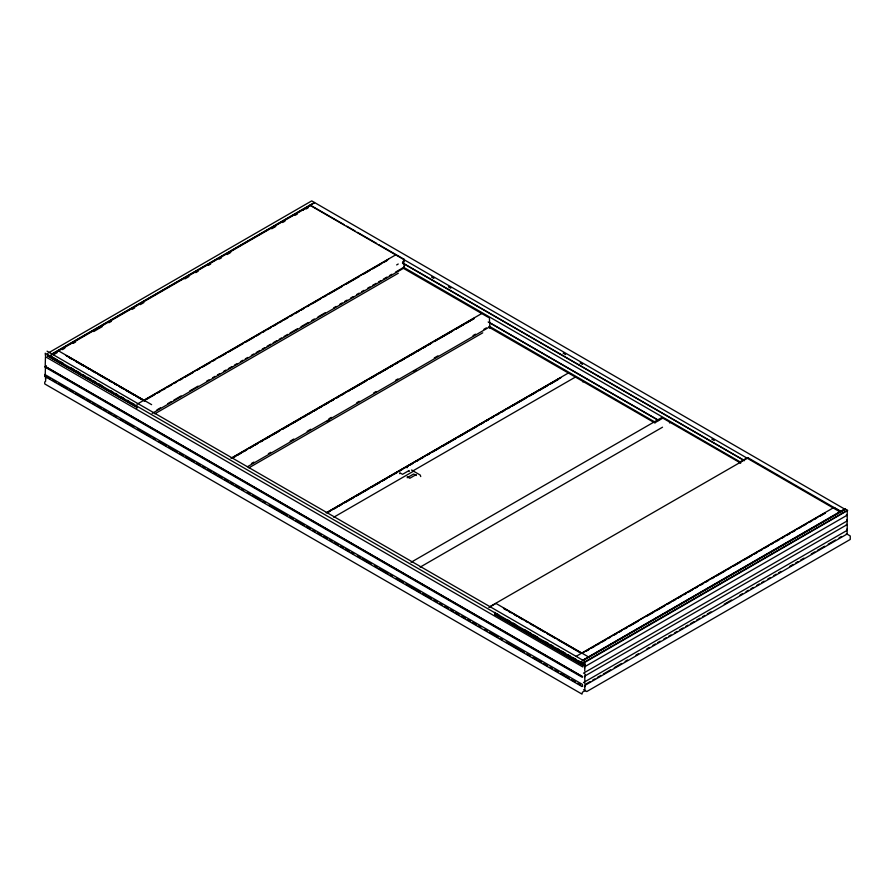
<?xml version="1.0" encoding="UTF-8"?>
<svg xmlns="http://www.w3.org/2000/svg" width="895" height="895" viewBox="0 0 895 895"><rect width="100%" height="100%" fill="white"/><g stroke="black" fill="none" stroke-linecap="round" stroke-linejoin="round"><path stroke-width="1.34" d="M309.849 205.201L840.349 512.097L842.352 510.933M404.227 263.421L404.193 264.909M403.969 263.533L403.969 262.839M303.394 210.202L303.651 209.519M404.227 267.023L395.478 272.158M584.737 671.026L584.827 667.994M585.14 686.174L584.502 686.912M48.218 353.022L311.717 200.894L844.992 509.277L844.488 509.702M51.955 353.928L314.492 202.785M50.993 354.767L314.492 202.494M51.53 354.979L310.744 205.358M53.499 354.744L57.112 352.664M62.37 349.632L64.787 348.244M73.222 343.367L75.639 341.979M93.718 331.542L97.331 329.45M98.103 329.002L102.164 326.675M108.955 322.737L111.372 321.339M132.303 309.267L134.709 307.88M140.302 304.636L143.916 302.555M184.918 278.893L188.968 276.566M195.77 272.628L198.175 271.241M208.255 265.423L210.672 264.036M219.107 259.17L221.524 257.771M227.117 254.538L230.731 252.446M271.722 228.784L275.772 226.457M282.574 222.519L284.979 221.132M295.07 215.326L297.476 213.927M305.911 209.061L308.327 207.662M46.417 365.742L44.75 366.961L581.996 677.146L582.712 676.732L45.466 366.547L45.186 375.878M136.935 404.272L396.093 254.65M143.871 400.512L388.553 259.293M146.232 399.573L154.701 394.684M157.128 393.285L160.764 391.182M163.181 389.784L165.609 388.385M168.025 386.987L171.661 384.895M174.077 383.496L176.505 382.098M180.141 379.995L182.558 378.596M184.985 377.198L193.454 372.309M197.09 370.206L199.518 368.807M201.934 367.409L210.415 362.52M212.831 361.121L215.259 359.723M218.883 357.62L226.155 353.435M228.572 352.037L243.104 343.646M245.532 342.248L254.012 337.348M256.429 335.949L260.065 333.857M262.481 332.459L264.909 331.06M267.325 329.662L270.961 327.559M273.389 326.16L277.014 324.068M279.441 322.67L281.858 321.271M284.286 319.873L287.91 317.77M290.338 316.371L292.755 314.973M295.182 313.574L298.818 311.482M301.235 310.084L303.662 308.685M307.287 306.582L309.715 305.184M312.131 303.785L320.611 298.896M324.247 296.793L326.664 295.395M329.091 293.996L342.405 286.31M346.041 284.218L359.365 276.521M363.001 274.429L370.261 270.234M372.689 268.836L381.158 263.935M383.586 262.537L387.222 260.445M137.192 407.113L47.256 355.651L137.192 407.572M396.653 264.931L398.23 264.014M404.238 261.429L404.227 259.349M156.905 409.899L160.541 407.796M167.812 403.6L171.437 401.508M173.865 400.11L181.126 395.914M189.606 391.014L198.086 386.125M206.555 381.225L208.982 379.827M212.618 377.735L215.035 376.336M217.463 374.938L219.879 373.539M223.515 371.447L225.932 370.049M228.359 368.65L231.995 366.547M234.412 365.149L236.839 363.75M240.464 361.658L242.892 360.26M245.308 358.861L247.736 357.463M251.372 355.36L253.788 353.961M256.216 352.563L259.841 350.471M262.269 349.072L264.685 347.674M267.113 346.275L270.737 344.172M273.165 342.774L276.801 340.682M279.218 339.283L281.645 337.885M284.062 336.486L287.698 334.383M290.114 332.985L297.386 328.789M301.022 326.697L308.283 322.502M311.919 320.399L314.335 319M317.971 316.908L325.232 312.713M333.712 307.824L336.14 306.426M339.764 304.322L342.192 302.924M344.609 301.525L347.036 300.127M350.672 298.035L353.089 296.637M356.725 294.533L359.141 293.135M361.569 291.736L363.985 290.338M367.621 288.246L370.049 286.847M372.465 285.449L376.101 283.346M378.518 281.947L380.946 280.549M383.362 279.15L386.998 277.058M389.414 275.66L391.842 274.262M152.172 413.378L404.059 267.963M154.801 413.814L398.32 273.221M230.999 458.285L481.756 313.518M231.883 458.016L474.249 318.139M233.092 457.613L247.568 449.279M249.962 447.869L258.42 443.014M260.814 441.615L269.261 436.749M271.666 435.35L280.113 430.484M282.518 429.085L334.361 399.159M336.766 397.76L345.213 392.905M347.618 391.495L366.916 380.375M369.311 378.965L421.165 349.05M423.559 347.652L432.017 342.785M434.411 341.387L453.709 330.255M456.114 328.857L474.205 318.43M233.013 457.792L235.419 456.394M237.835 455.007L241.449 452.915M243.865 451.527L246.27 450.129M249.884 448.048L252.3 446.65M254.706 445.262L257.122 443.875M260.736 441.783L263.152 440.396M265.558 438.997L278.826 431.345M282.44 429.253L289.667 425.08M292.083 423.682L300.519 418.815M302.935 417.417L306.549 415.336M308.965 413.937L311.37 412.55M313.787 411.163L317.401 409.071M319.806 407.672L322.222 406.285M324.628 404.898L328.252 402.806M330.658 401.419L333.074 400.02M336.688 397.939L339.093 396.541M341.51 395.154L343.926 393.755M347.54 391.674L349.945 390.276M352.361 388.889L365.619 381.225M369.232 379.144L376.471 374.96M378.876 373.573L387.322 368.706M389.728 367.308L393.353 365.216M395.758 363.829L398.174 362.441M400.58 361.043L404.193 358.962M406.61 357.564L409.015 356.176M411.431 354.778L415.045 352.697M417.462 351.299L419.867 349.911M422.283 348.513L425.897 346.432M428.313 345.034L430.719 343.646M434.332 341.554L436.749 340.167M439.154 338.769L452.422 331.116M456.036 329.024L463.263 324.851M465.68 323.464L474.115 318.586M251.428 463.509L253.844 462.111M268.377 453.731L270.805 452.333M290.17 441.145L293.806 439.042M307.13 431.356L310.766 429.253M328.924 418.77L331.351 417.372M356.781 402.694L359.197 401.296M373.73 392.905L376.146 391.507M395.523 380.319L397.951 378.921M434.276 357.944L437.912 355.852M473.03 335.569L475.446 334.171M483.926 329.282L486.343 327.883M489.878 325.97L489.375 317.915M247.49 466.698L489.666 326.876M327.055 421.433L329.472 420.035M413.87 371.302L416.287 369.915M248.877 467.839L482.752 332.817M326.127 512.857L568.381 373.002M326.999 512.6L560.841 377.589M327.067 512.611L560.885 377.623M328.141 512.365L330.557 510.967M334.193 508.875L336.609 507.476M339.026 506.078L341.442 504.679M345.067 502.587L353.536 497.698M355.953 496.311L369.255 488.625M371.671 487.227L380.129 482.349M382.545 480.951L386.181 478.859M388.598 477.46L391.014 476.062M393.431 474.663L397.056 472.571M399.483 471.173L401.9 469.785M407.93 466.295C405.301 469.383 404.753 465.724 407.382 467.626M410.335 464.908L412.74 463.52M416.354 461.44L418.759 460.052M421.165 458.654L423.57 457.267M427.183 455.186L429.589 453.799M431.994 452.4L440.418 447.545M442.824 446.157L456.058 438.505M458.475 437.118L466.899 432.263M469.304 430.864L477.729 426.009M480.134 424.61L483.736 422.529M486.153 421.142L488.558 419.755M490.963 418.368L493.369 416.969M496.982 414.888L499.388 413.501M501.793 412.114L504.198 410.715M507.812 408.635L510.217 407.247M512.622 405.86L525.857 398.219M529.471 396.127L536.687 391.965M539.092 390.578L547.516 385.711M549.922 384.324L558.346 379.458M412.975 470.859L575.418 377.063L488.759 327.055M333.768 517.22L413.568 471.15A4.676 2.696 60 0 0 412.517 470.468M407.203 477.729L413.624 474.014L416.231 475.525M416.231 474.563L409.82 478.266L407.203 476.767M411.051 562.295L661.808 417.529L740.713 463.118M662.792 418.133L655.711 422.283M420.191 567.106L662.524 427.206M489.722 606.765L748.075 457.86M488.86 607.515L495.942 603.431L588.955 657.187M575.988 656.427L833.95 507.465L841.031 511.56L747.593 457.546L740.445 461.675L740.12 462.737M582.902 652.69L825.257 512.79M586.438 651.068L588.854 649.68M591.259 648.282L594.873 646.201M597.289 644.803L599.695 643.415M602.111 642.017L605.725 639.936M608.141 638.538L610.547 637.15M614.16 635.058L616.577 633.671M618.982 632.273L621.399 630.885M625.012 628.793L627.429 627.406M629.834 626.008L638.269 621.141M646.705 616.263L653.943 612.09M656.348 610.692L664.795 605.825M667.2 604.427L670.814 602.346M673.23 600.948L675.635 599.56M678.052 598.162L681.666 596.081M684.082 594.683L686.487 593.296M688.904 591.908L692.517 589.816M694.923 588.418L697.339 587.03M700.953 584.938L703.358 583.551M705.775 582.153L708.18 580.765M711.805 578.673L714.21 577.286M716.626 575.888L725.062 571.021M727.467 569.623L729.884 568.236M733.497 566.143L740.736 561.97M744.349 559.878L751.576 555.706M753.993 554.318L757.606 552.226M760.012 550.839L762.428 549.44M764.833 548.053L768.458 545.961M770.863 544.574L773.28 543.175M775.685 541.788L779.299 539.696M781.715 538.309L784.121 536.91M786.537 535.523L790.151 533.431M792.567 532.044L794.973 530.645M798.586 528.565L801.003 527.166M803.408 525.779L805.824 524.38M809.438 522.3L811.843 520.901M814.26 519.514L816.665 518.115M820.29 516.035L825.112 513.249M582.634 660.275L844.925 508.841L847.699 510.441L584.2 662.714M583.842 659.861L845.171 509.177L581.672 661.304M583.719 662.434L847.218 510.307L847.218 515.173L584.726 666.719M584.502 664.034L585.14 664.034M584.502 665.824L574.008 659.302M585.352 665.332L585.151 664.068M585.352 665.79L584.502 668.073M583.506 673.163L847.218 520.901L847.218 515.677L846.334 514.905M584.502 673.454L585.352 674.752M585.352 675.222L584.502 677.493M584.927 676.005L847.218 524.571L847.006 519.592M583.506 682.561L847.218 530.31L847.218 525.074L846.334 524.302M584.502 682.874L585.352 684.172M586.46 683.735L590.085 681.643M592.512 680.245L594.929 678.857M597.345 677.459L600.97 675.367M603.387 673.969L610.636 669.784M614.261 667.692L621.51 663.497M625.146 661.405L627.563 660.007M636.021 655.129L638.437 653.73M646.895 648.841L649.311 647.454M652.947 645.362L655.364 643.964M657.78 642.565L660.197 641.167M663.822 639.075L666.238 637.676M668.654 636.289L671.071 634.891M674.696 632.799L677.112 631.4M679.529 630.002L683.165 627.91M685.581 626.511L687.998 625.124M690.414 623.725L694.039 621.633M696.455 620.235L700.08 618.143M702.497 616.744L704.913 615.346M707.33 613.959L710.966 611.856M724.256 604.181L731.506 599.997M739.975 595.108L742.391 593.721M746.016 591.629L748.433 590.23M750.849 588.832L753.266 587.433M756.89 585.341L759.307 583.943M761.723 582.555L764.14 581.157M767.765 579.065L770.192 577.667M773.817 575.574L776.233 574.176M778.65 572.778L781.066 571.39M789.524 566.501L793.149 564.409M795.565 563.011L797.993 561.612M800.41 560.225L804.034 558.122M811.284 553.938L814.909 551.846M817.325 550.447L824.575 546.263M828.211 544.171L835.46 539.987M839.085 537.884L841.501 536.497M582.734 686.118L581.996 686.543L44.75 376.359L44.75 374.446L582.41 684.384L582.41 686.062M584.927 685.402L847.218 533.968L847.006 529.001M585.453 690.459L582.432 692.204L581.996 694.106L44.75 383.933L44.75 382.008L45.634 381.259L45.477 375.945M47.088 351.176L584.692 661.315M310.733 205.369L344.295 224.746M346.701 226.133L355.091 230.977M357.485 232.353L376.661 243.429M379.055 244.816L403.69 259.035M403.253 268.22L488.368 317.367M575.63 377.187L655.073 423.067M846.334 533.7L850.25 535.96L850.25 539.439L586.751 691.566L583.551 689.721M411.499 470.009L420.247 475.055L420.739 476.554M58.611 350.896L151.624 404.652M144.688 400.848L66.152 355.505L144.632 400.859M503.449 608.063L580.821 652.679M69.899 358.067L72.316 359.454M75.941 361.546L84.398 366.435M86.804 367.823L89.22 369.221M91.637 370.619L95.262 372.712M97.678 374.099L106.136 378.988M108.552 380.375L112.177 382.467M114.594 383.865L117.01 385.264M119.427 386.651L123.051 388.743M125.468 390.142L133.914 395.019M136.331 396.418L143.58 400.602M503.605 608.499L506.022 609.898M508.438 611.296L510.855 612.695M514.48 614.787L516.896 616.174M519.313 617.572L522.937 619.664M525.354 621.063L527.77 622.45M530.187 623.849L533.812 625.941M536.228 627.339L544.675 632.217M547.091 633.615L555.549 638.493M557.965 639.891L580.922 653.137M47.502 353.972L47.692 355.337M582.287 662.792L584.703 664.448L578.662 660.946M49.885 355.662L57.146 359.857M59.562 361.256L63.187 363.348M70.448 367.543L74.084 369.635M76.5 371.033L80.136 373.125M82.553 374.524L84.969 375.922M87.397 377.321L91.021 379.413M93.438 380.811L95.866 382.21M98.282 383.608L101.918 385.7M110.387 390.589L112.804 391.988M115.22 393.386L117.648 394.784M121.272 396.877L123.689 398.275M127.325 400.378L129.741 401.777M132.158 403.164L134.586 404.562M496.378 613.444L498.795 614.843M507.264 619.732L509.691 621.13M513.316 623.222L515.733 624.62M524.213 629.509L531.473 633.705M533.89 635.103L537.515 637.195M544.775 641.391L548.411 643.483M550.828 644.881L553.244 646.279M556.88 648.372L559.297 649.77M561.713 651.168L565.349 653.272M567.766 654.659L570.193 656.057M572.61 657.456L576.235 659.559M51.283 357.508L53.711 358.906M56.128 360.305L64.597 365.194M68.221 367.286L70.649 368.684M73.066 370.082L81.534 374.971M83.951 376.37L86.379 377.768M90.003 379.86L114.202 393.834M116.63 395.232L125.099 400.121M127.515 401.519L131.151 403.623M133.568 405.01L135.984 406.408M497.777 615.29L500.204 616.689M502.621 618.087L506.257 620.179M508.673 621.577L511.09 622.976M513.517 624.374L517.142 626.466M519.559 627.865L521.986 629.263M524.403 630.662L528.028 632.754M530.455 634.152L538.924 639.041M542.549 641.144L544.977 642.543M547.393 643.93L560.706 651.616M564.331 653.719L571.592 657.903M494.957 614.127L583.294 665.119M494.957 614.585L583.294 665.589M582.432 676.631L45.186 366.458L45.466 357.127M46.372 376.582L50.008 378.674M52.425 380.073L56.072 382.165M58.477 383.563L66.968 388.452M69.362 389.851L73.01 391.943M75.415 393.353L79.364 395.5M80.259 396.138L84.208 398.297M86.312 399.64L90.25 401.788M92.353 403.13L94.792 404.518M97.197 405.927L101.146 408.075M103.249 409.418L105.979 410.872M108.082 412.215L111.73 414.295M114.135 415.705L116.574 417.092M120.187 419.196L122.928 420.65M125.031 421.992L133.814 426.937M137.438 429.029L139.866 430.428M141.969 431.77L150.752 436.715M152.855 438.058L155.294 439.445M158.907 441.548L166.179 445.732M168.584 447.142L177.076 452.02M179.481 453.429L183.128 455.521M185.533 456.92L189.471 459.068M190.366 459.717L194.316 461.865M196.419 463.207L200.368 465.355M202.471 466.698L204.91 468.096M207.304 469.495L211.254 471.643M213.357 472.985L216.098 474.439M218.201 475.782L221.848 477.874M224.253 479.272L228.191 481.432M230.295 482.763L233.036 484.217M235.139 485.56L239.088 487.719M241.191 489.05L243.63 490.449M247.244 492.552L249.973 494.006M252.077 495.338L260.87 500.294M262.973 501.625L265.39 503.024M269.015 505.127L287.183 515.598M289.588 516.997L293.236 519.089M295.641 520.487L304.423 525.443M306.526 526.775L310.173 528.867M312.579 530.276L315.018 531.664M317.423 533.062L321.361 535.221M323.475 536.564L327.413 538.712M329.517 540.054L331.956 541.441M334.361 542.851L338.31 544.999M340.413 546.342L343.143 547.796M345.246 549.138L349.195 551.286M351.299 552.629L353.738 554.016M357.351 556.119L360.092 557.574M362.195 558.916L370.978 563.861M374.602 565.953L377.03 567.352M379.133 568.694L387.915 573.639M390.019 574.982L392.457 576.369M396.071 578.472L403.343 582.656M405.748 584.066L415.75 589.715M416.645 590.353L420.292 592.445M422.686 593.844L426.635 596.003M427.53 596.641L431.479 598.789M433.583 600.131L437.532 602.29M439.635 603.622L442.063 605.02M444.468 606.418L448.417 608.578M450.521 609.909L453.262 611.363M455.365 612.706L459.012 614.798M461.417 616.196L465.355 618.356M467.458 619.687L470.199 621.152M472.303 622.484L476.252 624.643M478.355 625.974L480.794 627.373M484.721 629.532L487.137 630.93M489.241 632.262L498.034 637.218M500.137 638.549L502.554 639.947M506.178 642.051L524.347 652.522M526.752 653.921L530.399 656.013M532.805 657.411L536.754 659.57M537.638 660.208L541.587 662.367M543.69 663.698L547.337 665.79M549.743 667.2L552.181 668.587M554.587 669.986L558.525 672.145M560.628 673.487L564.577 675.635M565.472 676.273L569.119 678.365M571.525 679.775L575.474 681.923M577.577 683.265L580.307 684.72M431.479 277.025L433.896 278.423M448.395 286.814L450.811 288.201M563.19 353.189L565.606 354.588M580.117 362.978L582.533 364.377M711.827 439.143L714.244 440.541M403.522 263.398L743.096 459.761M402.403 262.973L744.394 460.724M403.511 267.247L740.657 462.212M489.296 322.401L657.266 419.531M488.178 321.976L658.563 420.505M489.308 326.261L654.86 422.004M403.969 259.293L404.216 259.953M669.426 421.937L669.751 423.033M582.969 382.02L582.712 381.27M489.688 327.626L489.934 328.308M403.969 260.501L402.694 261.866L402.694 263.577M585.151 684.776L585.151 686.141M584.827 677.414L584.804 682.158M584.838 686.845L584.838 690.403M494.957 612.337L494.957 615.033M409.16 471.464L409.16 470.49L402.526 474.328L399.819 472.761L399.819 473.723M404.216 263.779L404.216 267.616M136.801 405.558L136.801 408.243M45.667 376.761L45.667 379.077M582.578 663.43L45.209 353.223L45.589 356.803L582.835 666.976L582.578 663.43"/></g></svg>
